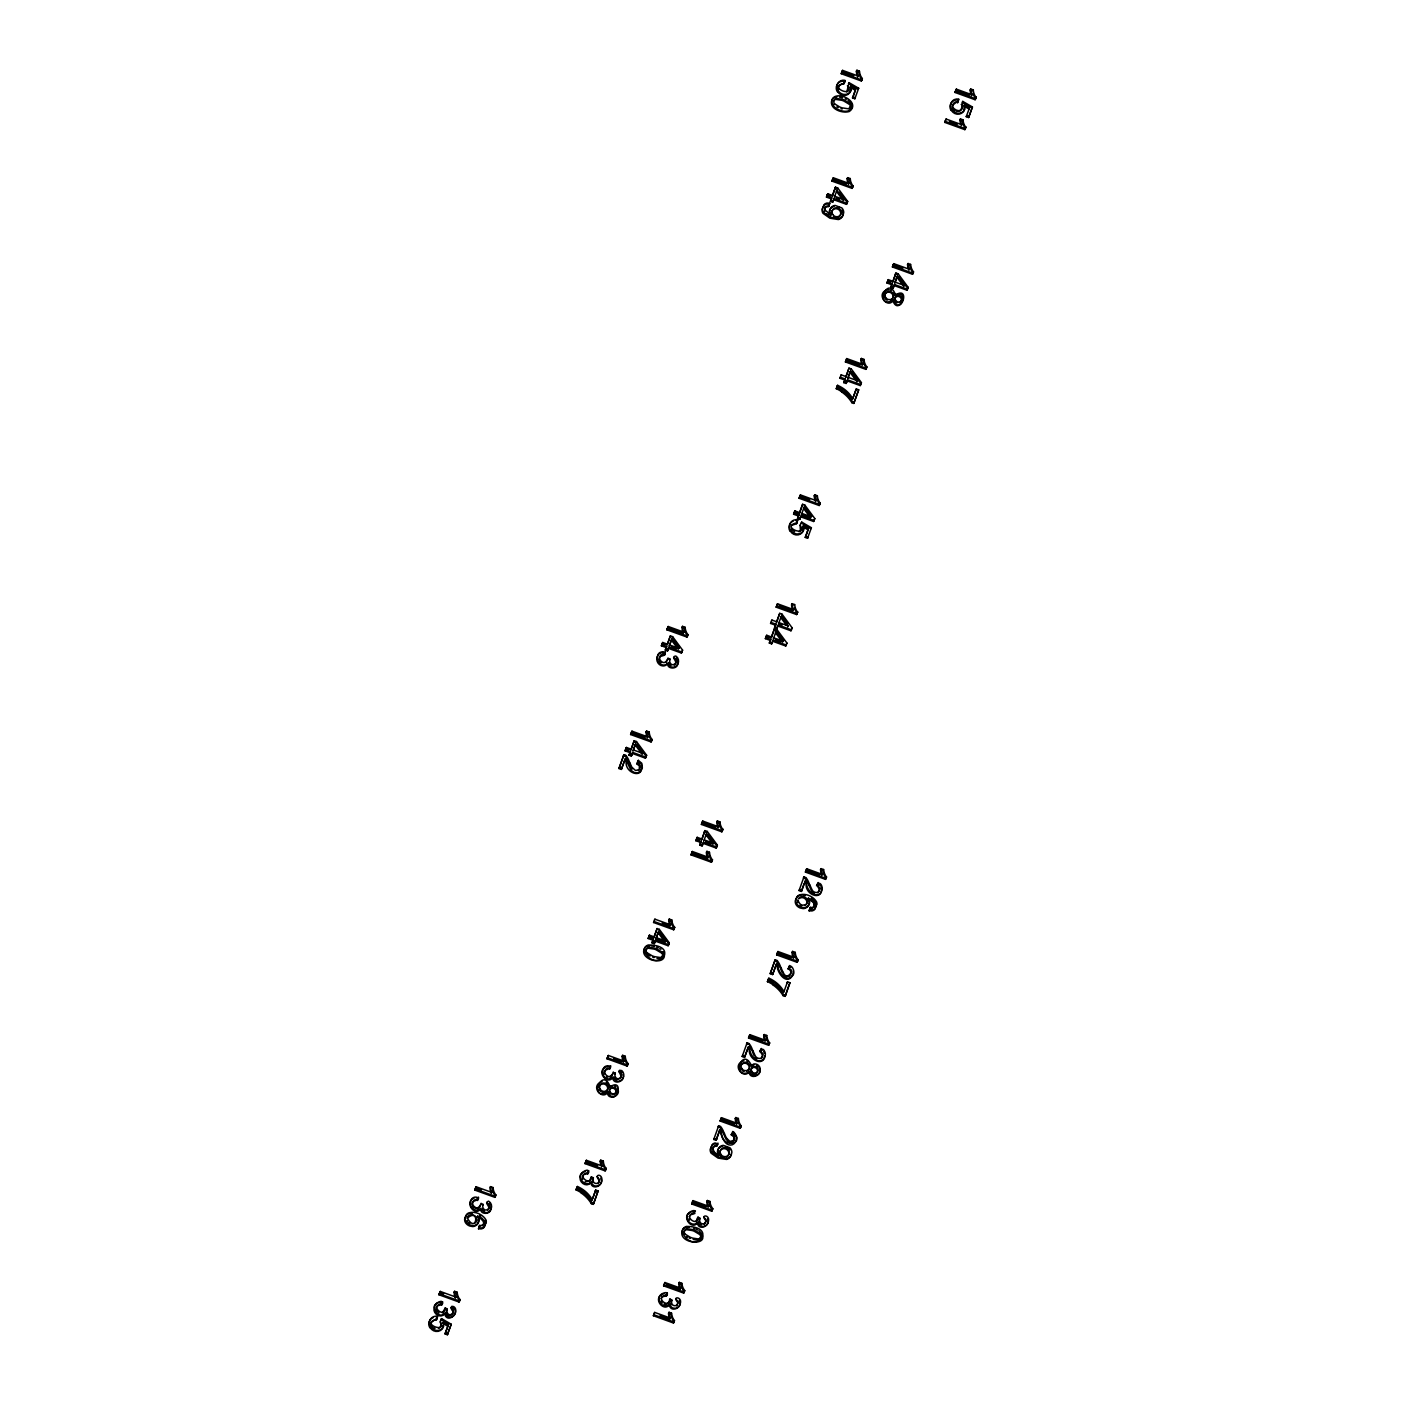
<?xml version="1.0" encoding="UTF-8"?>
<svg xmlns="http://www.w3.org/2000/svg" width="1405" height="1405" viewBox="0 0 1405 1405"><rect width="100%" height="100%" fill="white"/><g stroke="black" fill="none" stroke-linecap="round" stroke-linejoin="round"><path stroke-width="1.5" d="M609.928 1086.364C602.253 1065.78 588.045 1101.38 607.768 1092.124C616.233 1108.756 625.541 1075.826 609.384 1087.33M751.499 1065.622C741.84 1045.092 731.232 1081.13 749.726 1071.804C750.779 1077.863 760.474 1076.037 760.21 1070.083C760.685 1067.062 758.208 1064.077 755.17 1063.901C752.342 1063.023 750.692 1068.625 750.674 1064.375M895.371 294.576C887.661 273.975 873.489 309.609 893.211 300.354C901.676 316.95 911.002 284.073 894.809 295.542M444.7 1308.916L446.772 1309.952L447.317 1308.986L445.245 1307.95L442.382 1312.973M445.245 1307.95C444.331 1318.856 430.088 1305.877 440.643 1304.121C446.123 1298.22 432.775 1302.751 433.987 1308.529C433.232 1313.148 438.659 1317.609 442.926 1315.379C445.736 1310.637 445.069 1316.52 448.968 1317.1C452.199 1317.908 455.308 1315.168 455.694 1312.024C456.994 1304.42 447.229 1304.876 452.884 1311.286C454.377 1315.414 447.651 1317.504 446.509 1313.341A5.48 5.216 29.5 0 1 446.614 1310.321M482.653 1205.279L483.197 1204.313C480.651 1201.837 479.193 1211.005 474.451 1206.772C471.834 1205.191 472.01 1200.59 475.066 1199.659C483.162 1198.342 472.607 1194.215 471.026 1200.555C468.778 1204.823 472.308 1210.513 477.138 1210.337C481.669 1205.227 483.864 1216.87 489.871 1210.847C492.611 1208.124 492.101 1203.049 488.641 1201.152C482.723 1202.68 492.33 1206.983 487.588 1210.372M590.82 1177.759L592.892 1178.813L593.437 1177.847L591.365 1176.793L589.327 1181.324L585.13 1181.798M591.365 1176.933C591.066 1187.207 576.032 1175.195 586.763 1172.982C592.207 1166.923 578.561 1171.805 580.072 1177.724C579.598 1182.237 584.902 1186.4 589.046 1184.239C591.874 1179.462 591.171 1185.399 595.088 1185.96C598.319 1186.768 601.428 1184.029 601.814 1180.885C603.114 1173.28 593.349 1173.719 599.022 1180.147C600.444 1184.064 593.876 1184.749 593.173 1181.219A5.48 5.216 29.5 0 1 593.279 1178.215M614.828 1073.964L615.372 1072.999C612.949 1070.768 610.999 1079.813 606.468 1075.334C603.922 1073.648 604.326 1069.047 607.434 1068.292C615.355 1066.869 604.607 1063.041 603.219 1069.24C601.006 1073.455 604.361 1079.04 609.103 1079.022C613.985 1073.929 615.32 1084.941 621.625 1079.936C624.364 1077.653 624.681 1072.928 621.8 1070.592C614.81 1069.187 623.135 1075.018 620.43 1078.373M669.605 659.946L670.15 658.98C667.656 656.662 665.988 665.707 661.404 661.456C658.717 659.841 658.998 655.064 662.194 654.291C670.273 652.5 658.857 649.233 657.716 655.626C655.081 659.77 658.172 665.83 663.107 665.97C667.147 666.304 667.603 660.824 669.412 665.865C671.327 667.709 674.663 667.656 676.543 665.794C679.44 663.248 679.265 658.067 675.858 656.012C669.36 656.785 679.634 662.054 674.277 665.232M669.395 1300.134L669.957 1299.028L672.029 1300.064L671.485 1301.03C668.692 1298.308 668.569 1306.685 663.933 1304.121M669.957 1299.028C669.324 1309.53 655.011 1297.799 664.899 1295.234C672.275 1290.528 657.645 1292.424 659.208 1298.993C658.752 1303.436 663.845 1307.528 667.99 1305.596C670.606 1301.75 669.992 1308.143 673.504 1308.143C676.543 1309.021 679.669 1306.65 680.283 1303.664C682.602 1296.552 671.853 1295.919 677.421 1301.908C679.528 1305.86 672.609 1307.335 671.748 1303.454A5.48 5.216 29.5 0 1 671.871 1300.433M697.46 1218.24L698.022 1217.151L700.094 1218.188L699.532 1219.154L697.477 1218.117L695.967 1221.665M698.022 1217.151C697.372 1227.935 682.795 1215.255 693.403 1213.323C699.181 1207.633 685.113 1211.672 687.256 1217.784C687.256 1222.104 692.507 1225.775 696.406 1223.509C698.584 1219.979 698.39 1226.864 701.903 1226.337C704.976 1227.004 707.909 1224.475 708.419 1221.507C710.245 1214.254 700.006 1214.464 705.538 1220.172C707.435 1224.141 700.621 1225.336 699.813 1221.577A5.48 5.216 29.5 0 1 699.936 1218.557M764.829 1055.77C761.949 1067.396 749.849 1056.982 749.778 1049.324A10.344 9.853 29.5 0 0 748.373 1046.918L744.562 1057.35L742.191 1056.49L747.109 1042.791A4.672 4.443 29.5 0 1 748.637 1043.616M491.03 1208.318L491.048 1206.421M793.123 973.595L793.123 971.101M731.25 1154.067L730.758 1155.806A6.885 6.551 29.5 0 1 728.703 1158.405A6.674 6.358 29.5 0 1 726.473 1159.441L718.043 1158.089L711.158 1153.242A6.586 6.27 29.5 0 1 710.21 1149.237L712.476 1144.373A5.251 5.005 29.5 0 1 715.127 1142.967C722.802 1145.075 711.668 1145.532 712.353 1150.028M677.93 663.265L677.895 660.578M436.235 1308.178C436.621 1303.454 443.646 1307.036 442.663 1301.768M472.08 1204.735C471.061 1199.115 479.421 1202.065 478.525 1197.095M659.612 656.75L664.46 655.222L665.478 651.762M582.355 1177.039C582.759 1172.297 589.749 1175.88 588.783 1170.628M604.378 1074.017C602.534 1068.099 611.509 1070.575 610.718 1065.78M661.105 1298.642C661.369 1295.199 668.499 1297.623 667.357 1292.846M950.676 104.795L950.869 104.005A6.937 6.604 29.5 0 1 958.772 99.105M830.689 214.684L824.946 210.048L825.086 207.273L828.687 206.5L829.793 203.181L826.983 203.058A5.251 5.005 29.5 0 0 824.331 204.48L822.61 208.362A6.586 6.27 29.5 0 0 823.558 212.383L830.443 217.231L838.873 218.583A6.674 6.358 29.5 0 0 841.103 217.529A6.885 6.551 29.5 0 0 843.158 214.947L843.702 212.559A6.129 5.831 29.5 0 0 843.457 210.697A6.779 6.445 29.5 0 0 842.614 208.906A6.445 6.129 29.5 0 0 841.753 207.87L835.185 205.446A6.252 5.954 29.5 0 0 833.323 205.903A6.691 6.358 29.5 0 0 832.234 206.5A5.778 5.497 29.5 0 0 830.636 208.186L829.582 210.276A5.901 5.62 29.5 0 0 829.389 213.191A6.112 5.831 29.5 0 0 830.636 215.826L831.18 214.86A6.112 5.831 29.5 0 1 829.951 212.225A5.901 5.62 29.5 0 1 830.127 209.31A5.778 5.497 29.5 0 1 831.672 207.466A6.691 6.358 29.5 0 1 832.761 206.869A6.252 5.954 29.5 0 1 833.99 206.5M828.687 206.5L829.793 203.181M716.831 1146.392L717.937 1143.073M436.323 1320.208L437.499 1316.678C437.482 1320.524 427.032 1321.192 432.494 1327.04M843.755 84.23L844.932 80.7C845.722 85.494 836.344 83.211 838.75 89.305M796.477 523.714L797.654 520.184L796.477 523.714L791.718 525.382M957.525 102.969L958.702 99.439C958.122 103.232 947.321 104.918 955.98 109.959C962.987 113.208 961.74 104.62 962.776 101.388L972.436 106.973L968.607 117.528L966.254 116.668L969.432 108.027L964.41 105.041L963.865 106.007L968.888 108.993L969.432 108.027M485.094 1220.137L485.392 1220.822A6.217 5.919 29.5 0 1 485.761 1222.93L483.97 1227.478A5.374 5.128 29.5 0 1 481.3 1228.901L478.508 1228.795L479.667 1225.423A5.199 4.953 29.5 0 0 482.091 1225.353M478.508 1228.795L479.667 1225.423M809.122 910.844L810.281 907.454L809.122 910.844L811.932 910.932A5.374 5.128 29.5 0 0 814.601 909.509L816.937 903.995A6.217 5.919 29.5 0 0 816.568 901.887C813.39 896.179 804.872 892.614 798.725 895.231A6.41 6.112 29.5 0 0 797.179 896.636L795.915 899.446A6.182 5.901 29.5 0 0 796.793 903.995L797.373 904.697A8.237 7.833 29.5 0 0 800.938 907.086L803.678 907.63A6.375 6.077 29.5 0 0 806.189 907.121L807.752 906.19A5.725 5.444 29.5 0 0 808.876 904.855L809.368 903.766A6.27 5.971 29.5 0 0 809.596 900.939A5.708 5.444 29.5 0 0 808.981 899.147L808.314 898.111L808.437 900.113A5.708 5.444 29.5 0 1 809.052 901.905A6.27 5.971 29.5 0 1 808.823 904.732L808.314 905.821A5.725 5.444 29.5 0 1 807.208 907.156L805.627 908.087A6.375 6.077 29.5 0 1 803.133 908.596L800.376 908.069A8.237 7.833 29.5 0 1 796.811 905.681L796.266 904.943A6.182 5.901 29.5 0 1 795.37 900.429L796.635 897.602A6.41 6.112 29.5 0 1 798.181 896.197L798.813 895.846M429.122 1322.21L428.929 1323.001A6.744 6.41 29.5 0 0 429.93 1327.76M836.555 86.214L836.379 87.005A6.744 6.428 29.5 0 0 837.362 91.764M490.907 1208.88C490.521 1215.343 478.859 1214.57 481.002 1208.107M792.964 974.262C788.346 984.361 778.423 973.366 777.896 966.412A10.52 10.011 29.5 0 0 776.473 963.953L772.61 974.561L770.203 973.683L775.174 959.773A4.742 4.531 29.5 0 1 776.737 960.616M677.79 663.827C677.122 670.167 665.707 668.921 667.955 662.774M859.526 71.111A13.172 12.54 29.5 0 0 862.301 78.575L861.335 80.981L841.226 73.71L842.579 70.373L858.262 76.046L857.7 77.012M841.226 73.71L842.579 70.373M640.768 763.53L637.8 761.334L638.344 760.351L641.822 763.319L642.348 767.815L639.925 772.083L635.499 773.224L630.95 770.326L626.648 761.264A10.52 10.011 29.5 0 0 625.225 758.823L621.361 769.413L618.955 768.535L623.943 754.643A4.742 4.531 29.5 0 1 625.488 755.469M625.032 750.814L626.402 747.442L631.284 749.199L634.199 740.716L636.483 741.541L646.634 755.258L645.404 758.173L632.197 753.396L631.302 756.048L629.001 755.223L630.459 751.605L625.576 749.849L625.032 750.814L629.914 752.571M630.599 734.534L631.161 733.568L651.621 740.979L651.077 741.945L630.599 734.534L631.969 731.162L647.916 736.94L647.371 737.906M459.014 1302.031L460.067 1299.537L459.014 1302.031L438.904 1294.76L440.257 1291.423L455.923 1297.096L455.378 1298.062M493.085 1187.488A13.172 12.54 29.5 0 0 495.842 1194.953L494.876 1197.359L474.785 1190.088L476.137 1186.751L491.803 1192.424L491.258 1193.389A16.263 15.473 29.5 0 1 489.976 1187.594L490.45 1186.628L492.839 1187.488L492.294 1188.454M618.955 768.535L623.943 754.643M625.576 749.849L626.402 747.442M631.161 733.568L631.969 731.162M661.369 645.791L662.721 642.471L667.515 644.21L670.378 635.85L672.644 636.676L682.602 650.146L681.39 653.044L668.411 648.355L667.533 650.937L665.268 650.129L666.708 646.563L661.913 644.825L661.369 645.791L666.163 647.529M685.148 627.21A13.172 12.54 29.5 0 0 687.906 634.674L686.957 637.08L666.848 629.809L668.2 626.49L683.866 632.145L683.322 633.111L669.623 628.158M438.904 1294.76L440.257 1291.423M474.785 1190.088L476.137 1186.751M661.913 644.825L662.721 642.471M666.848 629.809L668.2 626.49M621.361 769.413L625.19 758.841M852.501 97.928L853.046 96.963L855.399 97.806L854.837 98.772L852.501 97.928L855.68 89.27L850.64 86.285L850.095 87.251A7.095 6.762 29.5 0 1 850.218 91.114M853.046 96.963L855.68 89.27M634.199 740.716L630.74 750.165L631.284 749.199M629.001 755.223L630.459 751.605M667.551 643.508L670.378 635.85M665.268 650.129L666.708 646.563M854.837 98.772L858.666 88.234L849.024 82.649L848.48 83.615L856.523 88.269M861.335 80.981L862.407 78.504M635.13 744.861L633.023 750.99L635.675 743.895L642.77 753.361L642.208 754.327L635.13 744.861L635.675 743.895M631.302 756.048L632.742 752.43L645.949 757.207M671.836 638.994L669.237 645.984L671.836 638.994L678.808 648.285L678.264 649.25M667.533 650.937L668.973 647.371L681.934 652.078M826.456 197.104L827.001 196.138L831.795 197.859L831.251 198.825L826.456 197.104L827.264 194.733L827.808 193.767L832.621 195.506L835.483 187.146L837.731 187.971L847.707 201.442L846.495 204.34L833.516 199.651L834.061 198.685L847.039 203.374L846.495 204.34M850.253 178.505A13.172 12.54 29.5 0 0 853.011 185.969L852.062 188.375L831.936 181.105L833.306 177.768L848.971 183.44L848.427 184.406M827.001 196.138L827.808 193.767M831.936 181.105L833.306 177.768M830.373 201.424L830.917 200.458L833.165 201.284L832.621 202.25L830.373 201.424L831.251 198.825M835.483 187.146L832.059 196.472L832.621 195.506M830.917 200.458L831.795 197.859M449.073 1324.248L441.03 1319.594L441.574 1318.628L451.216 1324.213L447.387 1334.75L445.051 1333.907L448.23 1325.249L443.19 1322.281L442.645 1323.247L447.668 1326.215M832.621 202.25L834.061 198.685M836.941 190.29L834.324 197.28L834.869 196.314L843.896 199.58L843.351 200.546L836.379 191.256L836.941 190.29L843.896 199.58M445.051 1333.907L448.23 1325.249M447.387 1334.75L451.216 1324.213M494.876 1197.359L495.947 1194.865M645.404 758.173L646.634 755.258M681.39 653.044L682.602 650.146M686.957 637.08L688.029 634.603M651.077 741.945L652.148 739.434L651.604 740.4A13.4 12.75 29.5 0 1 648.671 732.883M852.062 188.375L853.134 185.899M841.542 391.626A28.153 26.818 29.5 0 0 836.238 388.711L837.643 385.251L837.099 386.217M839.839 378.208L841.209 374.854L846.091 376.61L849.006 368.11L851.29 368.953L861.441 382.652L860.211 385.585L847.004 380.808L846.109 383.46L843.808 382.634L845.266 379.016L840.383 377.243L839.839 378.208L844.721 379.982M864.022 359.329A13.4 12.75 29.5 0 0 866.832 366.916L865.866 369.357L845.406 361.946L846.776 358.574L862.723 364.352L862.178 365.318M625.26 1056.174A13.172 12.54 29.5 0 0 628.017 1063.638L627.069 1066.044L606.96 1058.773L608.312 1055.454L623.978 1061.109L623.434 1062.075M648.091 938.487L649.444 935.168L654.238 936.907L657.101 928.547L659.349 929.372L669.324 942.843L668.13 945.741L655.134 941.051L654.238 943.651L651.99 942.825L653.43 939.26L648.636 937.521L648.091 938.487L652.886 940.226M653.571 922.505L654.115 921.54L674.242 928.81L673.68 929.776L653.571 922.505L654.923 919.169L670.606 924.841L670.062 925.807L662.212 922.98M793.579 514.23L794.141 513.264L798.936 515.003L798.391 515.969L793.579 514.23L794.949 510.911L799.744 512.649L802.606 504.29L804.854 505.098L814.83 518.586L813.618 521.483L800.639 516.794L801.184 515.828L814.162 520.517L813.618 521.483M819.185 505.519L820.257 503.025L819.185 505.519L799.076 498.248L800.428 494.911L816.094 500.584L815.55 501.55M606.96 1058.773L608.312 1055.454M794.141 513.264L794.949 510.911M799.076 498.248L800.428 494.911M649.444 935.168L648.899 936.134L653.694 937.873L657.101 928.547M797.496 518.568L798.04 517.602L800.288 518.427L799.744 519.393L797.496 518.568L798.391 515.969M794.405 511.877L799.199 513.615L802.606 504.29M843.808 382.634L845.266 379.016M651.99 942.825L653.43 939.26M798.04 517.602L798.936 515.003M655.942 938.681L658.559 931.691L665.531 940.981L664.986 941.947L655.942 938.681L658.559 931.691M849.937 372.272L847.83 378.402L850.482 371.306L857.577 380.773L857.015 381.739L849.937 372.272L850.482 371.306M654.238 943.651L655.678 940.086L668.675 944.775M799.744 519.393L801.184 515.828M801.447 514.423L804.064 507.433L811.036 516.724L810.492 517.69L801.447 514.423L801.992 513.457L811.036 516.724M846.109 383.46L847.549 379.842L860.756 384.619L860.211 385.585M581.213 1192.757A27.678 26.344 29.5 0 0 576.015 1189.895L577.402 1186.487A30.032 28.592 29.5 0 1 592.243 1199.642M605.134 1170.892L606.205 1168.398L605.134 1170.892L585.024 1163.621L586.377 1160.284L602.043 1165.957L601.498 1166.923M886.924 282.967L888.276 279.63L893.071 281.369L895.933 273.027L898.181 273.834L908.157 287.322L906.963 290.22L893.966 285.514L893.071 288.113L890.823 287.305L892.263 283.74L887.468 282.001L886.924 282.967L891.718 284.706M892.403 266.968L892.948 266.002L913.057 273.29L912.512 274.256L892.403 266.968L893.756 263.648L909.439 269.303L908.894 270.269M576.015 1189.877L577.402 1186.487M585.024 1163.621L586.377 1160.284M711.422 862.249L712.493 859.737L711.422 862.249L690.944 854.855L692.331 851.483L708.26 857.243L707.716 858.209L691.769 852.449L692.331 851.483M695.809 840.699L696.353 839.733L701.236 841.49L700.691 842.456L695.809 840.699L697.179 837.327L702.061 839.084L704.959 830.601L707.259 831.426L717.411 845.143L716.181 848.058L702.974 843.281L703.519 842.315L716.726 847.092L716.181 848.058M721.836 831.83L722.925 829.319L721.836 831.83L701.376 824.419L702.746 821.064L718.693 826.825L718.148 827.791M887.468 282.001L888.276 279.63M892.948 266.002L893.756 263.648M765.356 638.643L765.901 637.677L770.783 639.433L770.239 640.399L765.356 638.643L766.726 635.271L771.608 637.027L774.524 628.544L776.807 629.37L786.958 643.086L785.729 646.001L772.522 641.224L773.084 640.259L786.273 645.035L785.729 646.001M770.572 623.434L771.117 622.468L775.999 624.224L775.455 625.19L770.572 623.434L771.942 620.062L776.825 621.818L779.722 613.335L782.023 614.161L792.174 627.877L790.945 630.792L777.738 626.015L778.282 625.049L791.489 629.826L790.945 630.792M796.6 614.565L797.689 612.053L796.6 614.565L776.14 607.153L777.509 603.781L793.456 609.559L792.912 610.525L778.967 605.485M964.849 129.646L965.92 127.17L964.849 129.646L944.722 122.376L946.092 119.039L961.758 124.711L961.213 125.677M975.105 99.737L976.176 97.244L975.105 99.737L954.979 92.449L956.348 89.13L972.014 94.802L971.47 95.768M944.722 122.376L946.092 119.039M954.979 92.449L956.348 89.13M699.778 845.108L700.322 844.142L702.623 844.967L702.078 845.933L699.778 845.108L700.691 842.456M704.959 830.601L701.499 840.05L702.061 839.084M805.223 537.413L805.768 536.447L808.121 537.29L807.559 538.256L805.223 537.413L808.402 528.754L803.361 525.769L802.817 526.735A7.095 6.762 29.5 0 1 802.94 530.598M853.116 397.562L856.295 388.922L858.701 389.782L853.801 403.428L851.852 402.726L852.414 401.76A33.861 32.245 29.5 0 0 841.981 390.818M895.933 273.027L892.526 282.335L893.071 281.369M700.322 844.142L701.236 841.49M769.325 643.051L769.87 642.085L772.17 642.91L771.626 643.876L769.325 643.051L770.239 640.399M774.524 628.544L771.064 637.993L771.608 637.027M774.541 627.842L775.086 626.876L777.387 627.701L776.842 628.667L774.541 627.842L775.455 625.19M776.86 621.08L779.722 613.335M805.768 536.447L808.402 528.754M856.295 388.922L852.449 399.477M890.823 287.305L892.263 283.74M769.87 642.085L770.783 639.433M775.086 626.876L775.999 624.224M896.847 277.119L894.774 283.16L897.391 276.153L904.363 285.461L903.819 286.427L896.847 277.119L897.391 276.153M668.13 945.741L669.324 942.843M702.078 845.933L703.519 842.315M706.452 833.78L703.8 840.875L704.344 839.909L713.529 843.246L712.985 844.212L705.907 834.746L706.452 833.78L713.529 843.246M807.559 538.256L811.388 527.718L801.746 522.133L801.201 523.099M853.801 403.428L858.701 389.782M893.071 288.113L894.511 284.548L907.507 289.254M627.069 1066.044L628.14 1063.567M673.68 929.776L674.751 927.282L674.207 928.248M771.626 643.876L773.084 640.259M775.999 631.723L773.347 638.836L773.892 637.87L783.094 641.189L782.532 642.155L775.455 632.689L775.999 631.723L783.094 641.189M776.842 628.667L778.282 625.049M782.234 624.944L778.563 623.609L781.215 616.514L788.293 625.98L787.748 626.946M865.866 369.357L866.955 366.846M592.594 1198.606L595.72 1190.088L598.091 1190.948L593.806 1203.4L593.261 1204.366L591.347 1203.681A33.281 31.683 29.5 0 0 581.108 1192.933M595.72 1190.088L591.944 1200.485M593.261 1204.366L598.091 1190.948M906.963 290.22L908.157 287.322M912.512 274.256L913.584 271.762L913.039 272.728M968.607 117.528L972.436 106.973M776.631 954.891L777.176 953.925L797.654 961.336L797.092 962.302L776.631 954.891L778.001 951.519L793.948 957.297L793.404 958.263M768.869 978.196L767.464 981.621L768.869 978.196A30.559 29.101 29.5 0 1 783.972 991.579M770.203 973.683L775.174 959.773M777.176 953.925L778.001 951.519M653.36 1315.73L653.905 1314.764L674.014 1322.035L673.469 1323.018L653.36 1315.73L654.712 1312.41L670.378 1318.083L669.834 1319.049L660.051 1315.502M663.599 1285.838L664.144 1284.873L684.253 1292.143L683.708 1293.109L663.599 1285.838L664.969 1282.519L680.635 1288.174L680.073 1289.14L666.374 1284.188M691.664 1203.962L692.208 1202.996L712.317 1210.267L711.773 1211.233L691.664 1203.962L693.016 1200.625L708.7 1206.298L708.138 1207.264M719.904 1129.919L719.36 1130.884A10.344 9.853 29.5 0 1 720.765 1133.291C722.908 1137.716 724.278 1144.776 730.354 1145.11C733.656 1145.233 736.027 1142.125 736.343 1139.069C738.187 1135.539 731.127 1132.325 733.498 1131.745C745.721 1145.953 720.853 1148.184 721.327 1132.307A10.344 9.853 29.5 0 0 719.94 1129.901L716.111 1140.333L713.758 1139.473L718.658 1125.791A4.672 4.443 29.5 0 1 720.185 1126.599M720.08 1120.997L720.625 1120.031L740.751 1127.319L740.207 1128.285L720.08 1120.997L721.45 1117.678L737.116 1123.35L736.571 1124.316M748.531 1038.014L749.076 1037.048L769.202 1044.319L768.658 1045.285L748.531 1038.014L749.884 1034.677L765.567 1040.35L765.023 1041.316M809.737 884.465A41.588 39.603 29.5 0 0 811.827 889.295C812.845 893.123 819.888 894.142 819.484 889.207C814.198 883.411 821.258 879.846 822.276 888.259C820.783 901.378 806.435 892.474 806.646 883.411A10.344 9.853 29.5 0 0 805.258 880.988L801.43 891.42L799.076 890.559L803.976 876.878A4.672 4.443 29.5 0 1 805.504 877.704M805.399 872.084L805.943 871.118L826.07 878.406L825.525 879.372L805.399 872.084L806.751 868.764L822.434 874.437L821.89 875.403M716.111 1140.333L719.36 1130.884M772.61 974.561L776.438 963.988M801.43 891.42L804.029 883.868M744.562 1057.35L748.338 1046.936M772.645 984.729A33.861 32.245 29.5 0 1 783.129 995.636L785.026 996.373L785.571 995.407L789.926 982.727L787.52 981.867L783.674 992.422M785.026 996.373L789.926 982.727M673.469 1323.018L674.54 1320.524L673.979 1321.49A13.172 12.54 29.5 0 1 671.116 1314.395M683.708 1293.109L684.779 1290.633A13.172 12.54 29.5 0 1 681.899 1283.239M711.773 1211.233L712.844 1208.739A13.172 12.54 29.5 0 1 709.964 1201.363M740.207 1128.285L741.278 1125.791L740.734 1126.757A13.172 12.54 29.5 0 1 737.853 1119.364M768.658 1045.285L769.712 1042.809L769.167 1043.775M797.092 962.302L798.181 959.773L797.636 960.739M825.525 879.372L826.597 876.878L826.035 877.844M689.17 1216.765L690.751 1214.798L694.948 1213.446M629.791 762.353A42.308 40.271 29.5 0 0 631.916 767.253L635.587 770.572L639.24 769.448L639.415 766.024L636.693 763.705L638.344 760.351M816.516 885.8L818.149 882.498M789.68 975.825C791.876 973.806 791.12 969.766 788.17 968.923C789.979 960.774 796.898 972.295 792.35 975.948C786.624 984.923 778.23 973.999 777.351 967.378A10.52 10.011 29.5 0 0 775.929 964.919M752.869 1050.396A41.588 39.603 29.5 0 0 754.959 1055.208C755.978 1059.054 763.003 1060.072 762.616 1055.12C757.506 1049.623 763.951 1045.619 765.391 1053.873C764.742 1067.765 749.164 1060.547 749.234 1050.29A10.344 9.853 29.5 0 0 747.829 1047.884M759.631 1051.73L761.282 1048.429M726.561 1138.191L729.933 1141.404L733.586 1140.491L733.884 1136.996L731.197 1134.713L732.83 1131.411M467.18 1217.854C469.604 1210.495 481.652 1217.678 475.101 1223.07M846.829 91.922L849.024 82.649M800.376 530.458L800.13 525.207L801.746 522.133M438.465 1328.445C443.26 1326.548 438.623 1321.262 441.574 1318.628M659.525 656.908L659.05 659.612M612.123 1075.457L613.318 1071.962M847.408 85.723C855.61 98.315 826.667 87.321 844.3 83.264M856.365 71.216L856.91 70.25L859.28 71.111L858.736 72.076L856.365 71.216A16.263 15.49 29.5 0 0 857.524 76.555M858.121 89.2L858.666 88.234M837.731 187.971L837.187 188.937L834.921 188.112M847.075 178.611L847.637 177.645L850.007 178.505L849.463 179.471L847.075 178.611A16.263 15.49 29.5 0 0 848.005 183.282M847.707 201.442L847.162 202.408L839.681 192.309M961.178 104.462C963.215 102.565 963.075 109.168 961.038 110.222M962.776 101.388L962.232 102.354L971.891 107.939M970.135 89.973L970.679 89.007L973.05 89.867L972.506 90.833L970.135 89.973A16.263 15.49 29.5 0 0 971.101 94.82M960.423 118.916L959.878 119.882L962.249 120.742L962.794 119.776L960.423 118.916A16.263 15.49 29.5 0 0 961.775 124.711M666.971 645.176L667.515 644.21M966.254 116.668L966.798 115.702L969.151 116.562M672.644 636.676L672.082 637.642L679.563 647.74M664.46 655.222L665.004 654.256M668.411 648.355L668.973 647.371M681.987 627.315L682.531 626.349L684.902 627.21L684.358 628.176L681.987 627.315A16.263 15.473 29.5 0 0 683.339 633.111M668.077 657.944L666.04 662.475M846.776 358.574L846.231 359.54L860.194 364.598M845.406 361.946L845.951 360.98L866.428 368.391M840.664 375.82L841.209 374.854M898.181 273.834L897.637 274.8L895.389 273.993M893.966 285.514L894.511 284.548M636.483 741.541L635.938 742.507L633.637 741.682M836.256 388.693L836.8 387.727A28.153 26.818 29.5 0 1 842.087 390.66M849.006 368.11L845.547 377.576L846.091 376.61M907.542 264.474L908.087 263.508L910.458 264.368L909.913 265.334L907.542 264.474A16.263 15.49 29.5 0 0 908.403 268.97M632.197 753.396L632.742 752.43M850.745 369.919L851.29 368.953M646.001 732.005L646.546 731.039L648.97 731.917L648.425 732.883L646.001 732.005A16.544 15.754 29.5 0 0 647.002 736.94M847.004 380.808L847.549 379.842M885.73 290.361C876.158 295.103 888.171 309.434 893.51 299.985M860.808 359.417L861.353 358.451L863.776 359.329L863.232 360.295L860.808 359.417A16.544 15.754 29.5 0 0 861.862 364.51M636.693 763.705C639.907 761.317 641.716 768.781 638.45 770.678M861.441 382.652L860.896 383.618L852.01 371.623M799.199 513.615L799.744 512.649M804.854 505.098L804.31 506.063L811.791 516.179M804.064 507.433L803.519 508.399L810.492 517.69M814.215 495.754L814.76 494.788L817.13 495.649L816.586 496.615L814.215 495.754A16.263 15.49 29.5 0 0 815.304 500.935M800.13 525.207C808.349 537.922 779.336 526.752 797.021 522.748M814.285 519.551L814.83 518.586M811.388 527.718L810.843 528.684L802.799 524.03M776.965 604.747L777.509 603.781M776.14 607.153L776.684 606.187L797.162 613.599M771.398 621.028L771.942 620.062M766.726 635.271L766.182 636.237L769.431 637.413M776.28 622.784L776.825 621.818M782.023 614.161L781.479 615.127L787.819 623.697M781.215 616.514L780.671 617.48L786.572 625.365M783.867 640.61L776.263 630.336L776.807 629.37M793.966 605.502L794.51 604.536L792.086 603.658L791.542 604.624A16.544 15.754 29.5 0 0 792.912 610.525M791.612 628.843L792.174 627.877M786.414 644.052L786.958 643.086M477.507 1200.537L478.051 1199.571M481.125 1203.26L479.368 1207.527M477.138 1217.064L477.682 1216.098L478.367 1217.116A5.708 5.444 29.5 0 1 478.982 1218.908M702.746 821.064L702.201 822.03L716.146 827.071M701.376 824.419L701.92 823.453L722.381 830.864M697.179 837.327L696.634 838.293L699.883 839.47M690.944 854.855L691.506 853.889L711.966 861.283M654.379 920.135L654.923 919.169M707.259 831.426L706.715 832.392L704.414 831.567M441.627 1305.21L442.171 1304.244M716.778 821.89L717.323 820.924L719.746 821.802L719.202 822.768L716.778 821.89A16.544 15.754 29.5 0 0 717.779 826.825M653.694 937.873L654.238 936.907M454.57 1291.3L454.026 1292.266L456.414 1293.127L456.959 1292.161L454.57 1291.3A16.263 15.473 29.5 0 0 455.923 1297.096M658.805 930.338L659.349 929.372M440.046 1321.806C448.142 1334.065 419.199 1323.528 436.867 1319.242M655.134 941.051L655.678 940.086M708.77 853.186L709.314 852.22L706.891 851.342L706.346 852.308A16.544 15.754 29.5 0 0 707.54 857.753M668.71 920.012L669.254 919.046L671.643 919.906L671.081 920.872L668.71 920.012A16.263 15.49 29.5 0 0 669.816 925.192M717.411 845.143L716.849 846.109L707.98 834.096M609.682 1069.223L610.227 1068.257M622.099 1056.279L622.643 1055.313L625.014 1056.174L624.47 1057.14L622.099 1056.279A16.263 15.473 29.5 0 0 623.188 1061.46M604.923 1067.484C596.212 1072.559 608.383 1086.118 613.195 1076.792M599.25 1082.869C591.365 1088.612 603.377 1100.572 608.066 1091.755M587.747 1174.071L588.291 1173.105M600.146 1161.127L600.708 1160.161L603.079 1161.022L602.534 1161.988L600.146 1161.127A16.263 15.473 29.5 0 0 600.954 1165.447M591.347 1203.681L591.909 1202.715L593.806 1203.4M806.751 868.764L806.207 869.73L819.923 874.683M803.976 876.878L803.432 877.844A4.672 4.443 29.5 0 1 804.96 878.669M799.076 890.559L799.621 889.593L801.974 890.454M804.661 881.989L805.223 881.023M820.538 869.607L821.082 868.624L823.471 869.484L822.926 870.45L820.538 869.607A16.263 15.49 29.5 0 0 821.591 874.613M792.034 952.362L792.578 951.396L795.002 952.274L794.457 953.24L792.034 952.362A16.544 15.754 29.5 0 0 793.087 957.455M749.884 1034.677L749.339 1035.643L763.056 1040.613M787.942 968.835C796.266 967.606 787.151 982.481 783.2 972.383M789.592 965.498L789.048 966.464L790.611 967.36M747.109 1042.791L746.564 1043.757A4.672 4.443 29.5 0 1 748.092 1044.582M742.191 1056.49L742.736 1055.524L745.107 1056.384M786.976 982.833L787.52 981.867M783.077 995.671L783.621 994.705A33.861 32.245 29.5 0 0 773.207 983.763M763.67 1035.52L764.215 1034.554L766.603 1035.415L766.059 1036.381L763.67 1035.52A16.263 15.49 29.5 0 0 764.654 1040.367M721.45 1117.678L720.888 1118.643L734.622 1123.596M718.658 1125.791L718.113 1126.757A4.672 4.443 29.5 0 1 719.553 1127.495M741.067 1061.917C732.743 1067.466 744.826 1079.988 749.638 1071.032M713.758 1139.473L714.302 1138.507L716.673 1139.367M735.236 1118.503L735.781 1117.537L738.152 1118.398L737.607 1119.364L735.236 1118.503A16.263 15.49 29.5 0 0 736.202 1123.35M693.016 1200.625L692.472 1201.591L706.188 1206.561M715.637 1143.828L714.583 1143.933A5.251 5.005 29.5 0 0 711.931 1145.338L710.754 1148.271A6.586 6.27 29.5 0 0 711.703 1152.276L718.587 1157.123L727.017 1158.475A6.674 6.358 29.5 0 0 729.248 1157.439A6.885 6.551 29.5 0 0 731.303 1154.84L731.847 1152.451A6.129 5.831 29.5 0 0 731.601 1150.59A6.779 6.445 29.5 0 0 730.758 1148.798A6.445 6.129 29.5 0 0 729.898 1147.762L723.329 1145.356A6.252 5.954 29.5 0 0 721.468 1145.813A6.691 6.358 29.5 0 0 720.379 1146.392A5.778 5.497 29.5 0 0 718.78 1148.096L718.271 1149.202A5.901 5.62 29.5 0 0 718.078 1152.135A6.112 5.831 29.5 0 0 719.325 1154.77L718.64 1155.665M731.197 1134.713C734.394 1132.342 736.115 1139.701 732.918 1141.58M694.878 1211.935L695.422 1210.969M706.803 1201.468L707.347 1200.502L709.718 1201.363L709.174 1202.329L706.803 1201.468A16.263 15.473 29.5 0 0 707.716 1206.14M690.698 1212.129C680.389 1216.01 692.489 1231.939 697.899 1221.981M664.407 1283.485L664.969 1282.519M712.3 1209.705L712.844 1208.739M654.168 1313.376L654.712 1312.41M666.339 1296.306L666.883 1295.322M678.738 1283.345L679.282 1282.379L681.653 1283.239L681.109 1284.205L678.738 1283.345A16.263 15.473 29.5 0 0 680.09 1289.14M661.088 1294.901C653.202 1300.415 665.285 1312.902 669.834 1303.858M670.87 1314.097L671.414 1313.131L669.043 1312.27L668.481 1313.254A16.263 15.473 29.5 0 0 669.658 1318.575M684.235 1291.599L684.779 1290.633M480.492 1209.266C474.24 1216.853 463.984 1201.591 474.082 1198.131M445.122 1312.779C437.816 1321.683 428.367 1302.259 440.538 1302.488M591.277 1181.833C586.851 1188.068 576.155 1178.461 582.285 1172.859M611.913 1075.791L610.437 1077.003M607.54 1092.932C607.908 1101.046 622.327 1095.97 617.339 1088.278M620.325 1078.513L616.075 1079.216M800.13 530.809L799.024 531.757M598.073 1183.713L599.689 1179.814L597.072 1176.547M676.648 1305.93L678.246 1301.891L675.665 1298.782M667.27 663.652C660.684 669.518 652.359 655.714 661.035 652.816M761.229 1058.72L763.143 1053.961L760.193 1050.764M609.928 1086.767L611.877 1085.696M817.956 892.913L820.028 888.241L817.06 884.834M895.652 294.734C910.616 289.834 898.638 316.055 892.965 300.951M732.637 1141.808L729.933 1142.493M751.921 1065.657L753.783 1064.902M582.741 1172.49L585.183 1171.454M661.334 1294.725L663.757 1293.671M599.759 1082.482L602.078 1081.516M704.204 1224.44L706.346 1220.33L703.729 1216.888M960.247 110.907L956.225 111.241M805.083 905.54C809.754 902.783 805.03 896.25 800.534 897.795C795.564 900.904 801.008 895.143 803.695 896.899C808.595 897.268 808.823 905.382 803.555 905.031C798.356 906.524 797.215 894.932 797.724 902.713M788.943 976.37L786.098 976.616M741.858 1061.407L743.965 1060.705M478.262 1208.3L475.522 1208.493M605.713 1067.062L607.698 1066.518M468.901 1213.534L467.566 1214.166A6.41 6.112 29.5 0 0 466.003 1215.588L464.756 1218.398A6.182 5.883 29.5 0 0 465.635 1222.912L466.214 1223.632A8.219 7.833 29.5 0 0 469.762 1226.021L472.519 1226.547A6.375 6.077 29.5 0 0 475.013 1226.056L476.576 1225.107A5.725 5.444 29.5 0 0 477.7 1223.79L478.209 1222.684A6.27 5.971 29.5 0 0 478.438 1219.874M886.309 290.08L888.75 289.623M799.515 895.565L801.113 895.213M697.565 1239.965L697.828 1239.913A3.706 3.53 29.5 0 0 700.041 1234.503M836.66 98.49L842.42 99.351A40.271 38.339 29.5 0 1 844.212 99.983L849.955 103.426M836.115 99.456L841.876 100.317A40.271 38.339 29.5 0 1 843.667 100.949L849.41 104.392M649.022 947.286L654.765 948.147A40.271 38.339 29.5 0 1 656.557 948.779L662.317 952.221M648.46 948.252L654.221 949.113A40.271 38.339 29.5 0 1 656.012 949.745L661.755 953.187M687.115 1228.725L692.876 1229.586A40.236 38.321 29.5 0 1 694.667 1230.218L700.41 1233.66M661.878 652.587L664.934 652.728M691.822 1211.795L694.246 1211.795M686.378 1227.285L689.328 1227.25M836.836 96.945L835.501 97.138A5.919 5.638 29.5 0 0 831.778 100.194C828.985 109.098 842.543 113.805 849.41 111.452C859.456 103.812 844.265 93.696 836.045 96.172A5.919 5.638 29.5 0 0 832.322 99.228C828.037 109.467 852.976 117.458 852.168 104.813M649.654 945.723L647.846 945.934A5.919 5.638 29.5 0 0 644.122 948.99C639.451 961.055 669.5 966.939 663.652 951.835M470.482 1213.182L472.361 1213.217M696.283 1240.018L693.174 1239.403M651.218 945.811L654.221 946.426M802.993 895.248L805.153 895.635M609.208 1066.553L610.174 1066.746M477.033 1197.868L477.981 1198.061M829.231 205.534L825.56 206.482L824.577 211.488M717.375 1145.426C709.947 1144.618 713.371 1154.453 718.833 1154.594M656.996 958.421L659.735 958.473A3.706 3.53 29.5 0 0 661.948 953.064M839.435 97.086L842.526 97.823M958.07 102.003C953.082 100.282 949.903 108.378 954.715 110.556M809.666 909.878L812.476 909.966A5.374 5.128 29.5 0 0 815.146 908.543L816.393 904.961A6.217 5.919 29.5 0 0 816.024 902.853L811.423 898.094M479.052 1227.83L481.845 1227.935A5.374 5.128 29.5 0 0 484.532 1226.512L486.306 1221.964A6.217 5.919 29.5 0 0 485.937 1219.856C482.776 1214.148 474.258 1210.583 468.111 1213.2A6.41 6.112 29.5 0 0 466.565 1214.623L465.301 1217.433A6.182 5.883 29.5 0 0 466.179 1221.946L466.759 1222.666A8.219 7.833 29.5 0 0 470.306 1225.055L473.064 1225.582A6.375 6.077 29.5 0 0 475.557 1225.09L477.12 1224.141A5.725 5.444 29.5 0 0 478.244 1222.824L478.754 1221.718A6.375 6.077 29.5 0 0 479.052 1218.715M829.249 204.147L826.439 204.024A5.251 5.005 29.5 0 0 823.787 205.446L822.066 209.327A6.586 6.27 29.5 0 0 823.014 213.349L829.898 218.197L838.328 219.549A6.674 6.358 29.5 0 0 840.559 218.495A6.885 6.551 29.5 0 0 842.614 215.913L843.158 213.525A6.129 5.831 29.5 0 0 842.912 211.663M890.032 289.764L891.473 290.238M701.552 1224.721L700.445 1224.194M607.698 1077.178L606.451 1076.669M801.57 905.751L800.06 905.154M842.175 109.01L841.63 108.835A40.675 38.725 29.5 0 1 841.033 108.642M725.507 1146.603L726.982 1147.147M746.81 1060.986L748.268 1061.6M435.023 1328.463L433.495 1327.795M693.649 1228.286L694.79 1228.69M955.786 90.096L969.52 95.048M955.523 91.483L975.65 98.772M842.034 71.339L853.783 75.607M841.771 72.744L861.88 80.015M949.464 121.427L957.297 124.255M945.284 121.41L965.393 128.68M832.744 178.734L846.477 183.704M832.48 180.139L852.607 187.409M827.264 194.733L830.46 195.892M836.133 197.929L839.751 199.247M893.211 264.614L903.011 268.144M895.319 282.194L904.363 285.461M887.732 280.596L890.928 281.755M891.367 286.339L893.633 287.147M848.374 377.436L857.577 380.773M844.352 381.651L846.653 382.494M852.414 401.76L854.345 402.462M799.884 495.877L809.684 499.425M799.621 497.282L819.73 504.553M779.108 622.643L788.293 625.98M773.962 629.51L776.263 630.336M775.191 639.486L780.706 641.488M667.393 628.843L687.502 636.114M669.781 645.018L678.808 648.285M662.177 643.437L665.373 644.596M671.028 646.634L676.455 648.601M665.83 649.163L668.077 649.971M631.425 732.146L645.387 737.186M633.567 750.024L642.77 753.361M625.857 748.408L629.106 749.585M629.545 754.257L631.846 755.082M619.5 767.569L621.906 768.447M705.644 841.542L711.158 843.544M777.457 952.485L791.419 957.543M770.748 972.717L773.154 973.577M656.486 937.715L665.531 940.981M652.535 941.859L654.8 942.685M783.621 994.705L785.571 995.407M613.651 1058.545L621.484 1061.372M607.504 1057.807L627.614 1065.078M587.782 1161.953L597.582 1165.5M585.569 1162.638L605.678 1169.926M595.176 1191.071L597.529 1191.914M475.593 1187.717L481.458 1189.842M475.329 1189.122L495.438 1196.393M439.712 1292.389L443.629 1293.812M439.449 1293.794L459.558 1301.065M445.596 1332.941L447.932 1333.784M718.289 1155.56L717.165 1155.086M656.679 947.251L658.313 947.901M838.1 206.939L839.505 207.571M689.17 1237.981L689.715 1238.209A40.657 38.708 29.5 0 0 690.277 1238.42M845.178 98.789L846.337 99.281M794.65 531.775L791.559 529M696.019 1229.182L697.828 1230.042M439.01 1312.955L436.27 1309.811M614.723 1086.03L616.128 1086.855M838.205 107.535L836.818 106.885M469.92 1223.351L468.603 1222.596M650.058 956.102L646.599 953.732M817.605 883.464L820.696 885.888M760.737 1049.395L762.265 1050.273M756.557 1065.394L758.63 1067.08M606.258 1082.131L609.384 1086.855M671.028 665.285L669.377 663.529A5.48 5.216 29.5 0 1 669.166 662.405M814.18 893.246L813.021 892.456M484.093 1210.618L482.512 1209.02M687.712 1237.331L686.501 1236.681M479.649 1215.466L480.791 1216.063M659.735 948.603L660.947 949.306M828.3 214.825L826.772 213.876M673.785 657.698C680.319 660.016 672.679 668.921 669.869 662.37A5.48 5.216 29.5 0 1 669.992 659.366M619.008 1071.699C625.576 1074.035 617.937 1082.956 615.109 1076.388A5.48 5.216 29.5 0 1 615.232 1073.367M486.832 1203.014C493.383 1205.314 485.726 1214.219 482.934 1207.685A5.48 5.216 29.5 0 1 483.039 1204.682M450.952 1307.686C457.433 1309.952 449.899 1318.944 447.053 1312.375A5.48 5.216 29.5 0 1 447.159 1309.355M619.71 1070.469L622.204 1072.63M451.655 1306.457C462.21 1311.216 447.352 1325.126 444.577 1313.745M850.095 87.251L855.136 90.236M802.817 526.735L807.857 529.72M848.023 100.159L851.448 103.267M474.275 1207.966L472.519 1206.122M715.918 1154.436L712.792 1151.503M728.528 1141.984L725.999 1139.156A41.588 39.603 29.5 0 1 724.242 1135.345M699.04 1230.745C714.548 1246.674 677.157 1245.181 682.25 1230.446A5.919 5.638 29.5 0 1 684.902 1227.707M661.035 662.545L659.577 661M728.282 1147.85L729.353 1148.728M756.628 1058.773L755.223 1057.35M784.552 975.755L783.288 974.35M662.229 1303.102L661.017 1301.1M676.437 657.962L677.526 659.56M489.484 1203.277L490.573 1204.875M699.866 1234.626L694.123 1231.184A40.236 38.321 29.5 0 0 692.331 1230.552L686.571 1229.691A3.846 3.653 29.5 0 0 683.989 1234.398M834.798 103.97L839.804 107.008A40.675 38.725 29.5 0 0 842.175 107.869L847.935 108.729A3.706 3.53 29.5 0 0 850.148 103.303M647.143 952.766L652.148 955.804A40.675 38.725 29.5 0 0 654.519 956.647L660.28 957.508A3.706 3.53 29.5 0 0 662.493 952.098M685.254 1234.205L690.259 1237.243A40.657 38.708 29.5 0 0 692.612 1238.086L698.373 1238.947A3.706 3.53 29.5 0 0 700.586 1233.537M763.653 1051.572L764.513 1053.1M671.291 639.96L677.105 647.705M658.014 932.657L664.986 941.947M898.884 276.486L907.612 288.288M637.203 744.211L646.089 756.224M660.051 932.007L668.78 943.809M812.09 891.42L811.317 890.243A41.588 39.603 29.5 0 1 809.192 885.431M615.056 1078.355L614.565 1077.354M467.637 1221.612L467.04 1220.488M632.039 769.202L631.407 768.201A42.308 40.271 29.5 0 1 629.247 763.319M689.504 1220.207L688.994 1218.82M679.282 1300.398C683.638 1307.44 670.501 1313.517 669.289 1304.824M600.708 1178.163C605.081 1185.258 591.909 1191.264 590.697 1182.606M894.283 292.749L894.792 294.383M641.4 764.548C644.579 779.354 625.436 773.909 626.103 762.248A10.52 10.011 29.5 0 0 624.681 759.789M699.391 1222.894L699.269 1222.543A5.48 5.216 29.5 0 1 699.391 1219.522M707.47 1218.767C711.422 1225.827 698.496 1231.447 697.354 1222.947M582.671 1179.462L582.302 1178.057M821.275 886.906C823.787 901.43 805.451 895.6 806.101 884.377A10.344 9.853 29.5 0 0 804.696 881.954M759.403 1068.538C762.599 1075.756 749.673 1080.287 749.093 1071.997M671.256 1304.595L671.204 1304.42A5.48 5.216 29.5 0 1 671.327 1301.416M623.135 1074.597C625.576 1081.551 613.599 1085.661 612.633 1077.758M965.253 128.206A13.172 12.54 29.5 0 1 962.495 120.742M960.739 124.378A16.263 15.49 29.5 0 1 959.949 119.882M965.797 127.24A13.172 12.54 29.5 0 1 963.04 119.776M958.228 100.071A6.937 6.604 29.5 0 0 950.272 104.954L950.131 105.761A6.744 6.428 29.5 0 0 951.132 110.521M951.677 109.555A6.744 6.428 29.5 0 1 950.658 104.795M964.919 109.063A7.253 6.902 29.5 0 1 951.958 109.414M964.392 105.041A7.095 6.762 29.5 0 1 964.533 108.905M964.374 110.029A7.253 6.902 29.5 0 1 951.413 110.38M964.181 107.605A7.095 6.762 29.5 0 1 963.988 109.871M975.509 98.297A13.172 12.54 29.5 0 1 973.033 93.064M972.032 94.802A16.263 15.49 29.5 0 1 970.75 89.007M976.053 97.331A13.172 12.54 29.5 0 1 973.296 89.867M834.623 104.093A3.846 3.653 29.5 0 1 836.607 98.28M833.92 104.848A3.846 3.653 29.5 0 1 833.639 104.392M833.815 100.791A3.846 3.653 29.5 0 1 836.063 99.246M849.604 104.269A3.706 3.53 29.5 0 1 849.059 108.923M836.519 86.214A6.937 6.604 29.5 0 1 844.458 81.314M845.002 80.348A6.937 6.604 29.5 0 0 837.064 85.248L836.923 86.039A6.744 6.428 29.5 0 0 837.907 90.798M851.149 90.306A7.253 6.902 29.5 0 1 838.188 90.658M850.622 86.285A7.095 6.762 29.5 0 1 850.763 90.148M850.605 91.272A7.253 6.902 29.5 0 1 837.643 91.624M861.739 79.541A13.172 12.54 29.5 0 1 858.982 72.076M858.262 76.046A16.263 15.49 29.5 0 1 856.98 70.25M841.929 209.977A6.674 6.358 29.5 0 1 842.772 211.734M831.602 214.192A4.689 4.461 29.5 0 1 834.605 208.871A4.689 4.461 29.5 0 1 840.383 211.681A4.689 4.461 29.5 0 1 838.135 217.354M835.22 217.617A4.689 4.461 29.5 0 1 833.569 216.914M852.466 186.935A13.172 12.54 29.5 0 1 849.709 179.471M848.989 183.44A16.263 15.49 29.5 0 1 847.707 177.645M887.152 300.266A4.408 4.197 29.5 0 1 885.15 293.873A4.408 4.197 29.5 0 1 891.894 293.54A4.408 4.197 29.5 0 1 891.121 300.073M897.04 302.865A3.46 3.302 29.5 0 1 895.126 297.755A3.46 3.302 29.5 0 1 900.623 297.667A3.46 3.302 29.5 0 1 899.305 302.83M912.916 272.816A13.172 12.54 29.5 0 1 910.159 265.334M909.439 269.303A16.263 15.49 29.5 0 1 908.157 263.508M913.478 271.85A13.172 12.54 29.5 0 1 910.703 264.368M841.437 391.784A33.861 32.245 29.5 0 1 851.904 402.691M837.046 386.322A30.559 29.101 29.5 0 1 851.816 398.95M837.608 385.356A30.559 29.101 29.5 0 1 852.747 398.634M866.288 367.882A13.4 12.75 29.5 0 1 863.548 361.155M862.74 364.352A16.544 15.754 29.5 0 1 861.441 358.451M793.158 521.115A6.937 6.604 29.5 0 0 789.224 525.698L789.101 526.506A6.744 6.428 29.5 0 0 790.084 531.266M795.845 520.64A6.937 6.604 29.5 0 1 797.179 520.816M797.724 519.85A6.937 6.604 29.5 0 0 789.786 524.732L789.645 525.54A6.744 6.428 29.5 0 0 790.629 530.3M803.871 529.808A7.253 6.902 29.5 0 1 790.91 530.159M803.344 525.786A7.095 6.762 29.5 0 1 803.484 529.632M803.326 530.774A7.253 6.902 29.5 0 1 790.365 531.125M819.589 504.079A13.172 12.54 29.5 0 1 816.972 498.02M816.112 500.584A16.263 15.49 29.5 0 1 814.83 494.788M820.134 503.113A13.172 12.54 29.5 0 1 817.376 495.649M797.021 613.089A13.4 12.75 29.5 0 1 794.492 607.768M793.474 609.559A16.544 15.754 29.5 0 1 792.174 603.658M797.566 612.123A13.4 12.75 29.5 0 1 794.756 604.536M687.361 635.64A13.172 12.54 29.5 0 1 684.604 628.176M683.884 632.145A16.263 15.473 29.5 0 1 682.602 626.349M623.381 755.609A4.742 4.531 29.5 0 1 624.944 756.434M625.787 755.24A19.02 18.107 29.5 0 1 629.51 762.423M625.243 756.206A19.02 18.107 29.5 0 1 628.966 763.389M647.933 736.94A16.544 15.754 29.5 0 1 646.634 731.039M652.025 739.522A13.4 12.75 29.5 0 1 649.215 731.917M711.826 860.791A13.4 12.75 29.5 0 1 709.033 853.485M708.278 857.243A16.544 15.754 29.5 0 1 706.978 851.342M712.37 859.825A13.4 12.75 29.5 0 1 709.56 852.22M722.258 830.373A13.4 12.75 29.5 0 1 719.448 822.768M718.693 826.825A16.544 15.754 29.5 0 1 717.393 820.924M722.802 829.407A13.4 12.75 29.5 0 1 719.992 821.802M646.967 952.889A3.846 3.653 29.5 0 1 648.952 947.075M646.423 953.855A3.846 3.653 29.5 0 1 648.408 948.041M653.975 957.613A40.675 38.725 29.5 0 1 652.781 957.209M674.101 928.336A13.172 12.54 29.5 0 1 671.327 920.872M670.606 924.841A16.263 15.49 29.5 0 1 669.324 919.046M674.646 927.37A13.172 12.54 29.5 0 1 671.871 919.906M599.127 1086.908A4.408 4.197 29.5 0 1 604.554 1084.151A4.408 4.197 29.5 0 1 607.487 1089.63A4.408 4.197 29.5 0 1 601.92 1092.124M600.602 1091.351A4.408 4.197 29.5 0 1 599.215 1089.349M610.437 1094.021A3.46 3.302 29.5 0 1 610.771 1088.559A3.46 3.302 29.5 0 1 615.917 1091.018A3.46 3.302 29.5 0 1 611.93 1094.723M627.473 1064.604A13.172 12.54 29.5 0 1 624.716 1057.14M623.996 1061.109A16.263 15.473 29.5 0 1 622.714 1055.313M576.805 1187.559A30.032 28.592 29.5 0 1 590.908 1199.326M581.652 1191.967A33.281 31.683 29.5 0 1 591.944 1202.68M576.559 1188.929A27.678 26.344 29.5 0 1 581.775 1191.791M592.611 1182.202A5.48 5.216 29.5 0 1 592.734 1179.181M605.537 1169.452A13.172 12.54 29.5 0 1 602.78 1161.988M602.043 1165.957A16.263 15.473 29.5 0 1 600.778 1160.161M606.082 1168.486A13.172 12.54 29.5 0 1 603.325 1161.022M477.665 1216.203A14.489 13.804 29.5 0 1 482.337 1218.486M482.231 1218.609A6.059 5.778 29.5 0 1 484.058 1221.208A3.653 3.477 29.5 0 1 482.073 1225.283M479.843 1226.425A5.199 4.953 29.5 0 1 479.123 1226.319M478.525 1217.661A14.489 13.804 29.5 0 1 481.792 1219.452M481.687 1219.575A6.059 5.778 29.5 0 1 483.496 1222.174A3.653 3.477 29.5 0 1 482.284 1225.792M495.298 1195.918A13.172 12.54 29.5 0 1 492.593 1189.297M491.803 1192.424A16.263 15.473 29.5 0 1 490.538 1186.628M429.069 1322.193A6.937 6.604 29.5 0 1 433.267 1317.521M436.323 1317.188A6.937 6.604 29.5 0 1 437.008 1317.31M437.552 1316.344A6.937 6.604 29.5 0 0 429.614 1321.227L429.473 1322.035A6.744 6.41 29.5 0 0 430.474 1326.794M443.699 1326.302A7.236 6.902 29.5 0 1 430.755 1326.654M443.172 1322.281A7.095 6.762 29.5 0 1 443.313 1326.127M443.155 1327.268A7.236 6.902 29.5 0 1 430.211 1327.62M442.979 1325.618A7.095 6.762 29.5 0 1 442.768 1327.093M459.417 1300.591A13.172 12.54 29.5 0 1 456.66 1293.127M455.132 1297.447A16.263 15.473 29.5 0 1 454.114 1292.266M459.962 1299.625A13.172 12.54 29.5 0 1 457.205 1292.161M670.396 1318.066A16.263 15.473 29.5 0 1 669.114 1312.288M674.418 1320.612A13.172 12.54 29.5 0 1 671.66 1313.148M684.112 1291.669A13.172 12.54 29.5 0 1 681.355 1284.205M680.635 1288.174A16.263 15.473 29.5 0 1 679.353 1282.379M685.078 1234.328A3.846 3.653 29.5 0 1 687.063 1228.514M712.177 1209.793A13.172 12.54 29.5 0 1 709.42 1202.329M708.7 1206.298A16.263 15.473 29.5 0 1 707.418 1200.502M718.78 1155.735A6.112 5.831 29.5 0 1 717.551 1153.101A5.901 5.62 29.5 0 1 717.727 1150.168L718.236 1149.062A5.778 5.497 29.5 0 1 719.834 1147.358M729.81 1149.22A6.445 6.129 29.5 0 1 730.214 1149.764M722.767 1146.322A6.252 5.954 29.5 0 0 720.923 1146.779A6.691 6.358 29.5 0 0 720.344 1147.042M723.066 1157.457A4.689 4.461 29.5 0 1 720.185 1150.748A4.689 4.461 29.5 0 1 727.439 1149.993A4.689 4.461 29.5 0 1 726.666 1157.07M726.526 1138.191A41.588 39.603 29.5 0 1 724.418 1133.378M720.484 1126.371A18.704 17.808 29.5 0 1 724.155 1133.449M720.256 1127.741A18.704 17.808 29.5 0 1 723.593 1134.415M737.133 1123.35A16.263 15.49 29.5 0 1 735.851 1117.537M741.155 1125.879A13.172 12.54 29.5 0 1 738.398 1118.398M741.05 1065.289A4.408 4.197 29.5 0 1 748.092 1064.674A4.408 4.197 29.5 0 1 746.67 1071.383M743.948 1071.541A4.408 4.197 29.5 0 1 742.507 1070.873M741.454 1069.89A4.408 4.197 29.5 0 1 740.716 1068.415M751.464 1072.735A3.46 3.302 29.5 0 1 753.168 1067.484A3.46 3.302 29.5 0 1 757.523 1071.277A3.46 3.302 29.5 0 1 752.395 1073.561M748.935 1043.388A18.704 17.808 29.5 0 1 752.588 1050.448M754.257 1055.875A41.588 39.603 29.5 0 1 752.325 1051.361M749.638 1046.058A18.704 17.808 29.5 0 1 751.657 1050.15M769.062 1043.845A13.172 12.54 29.5 0 1 766.392 1037.522M765.567 1040.35A16.263 15.49 29.5 0 1 764.285 1034.554M769.606 1042.879A13.172 12.54 29.5 0 1 766.849 1035.415M768.272 979.267A30.559 29.101 29.5 0 1 783.042 991.895M767.464 981.638A28.153 26.818 29.5 0 1 772.768 984.554M768.008 980.672A28.153 26.818 29.5 0 1 773.312 983.588M774.629 960.739A4.742 4.531 29.5 0 1 776.175 961.582M783.165 972.4A42.308 40.271 29.5 0 1 781.04 967.501M777.035 960.37A19.02 18.107 29.5 0 1 780.759 967.553M782.462 973.05A42.308 40.271 29.5 0 1 780.495 968.467M776.491 961.336A19.02 18.107 29.5 0 1 779.81 967.237M797.513 960.827A13.4 12.75 29.5 0 1 794.738 953.819M793.966 957.279A16.544 15.754 29.5 0 1 792.666 951.396M798.058 959.861A13.4 12.75 29.5 0 1 795.248 952.274M808.279 898.234A14.507 13.804 29.5 0 1 812.968 900.517M807.735 899.2A14.507 13.804 29.5 0 1 812.406 901.483M812.863 900.64A6.059 5.778 29.5 0 1 814.672 903.239A3.653 3.477 29.5 0 1 812.705 907.314A5.199 4.953 29.5 0 1 810.299 907.384M812.178 908.35A5.199 4.953 29.5 0 1 809.754 908.35M812.318 901.606A6.059 5.778 29.5 0 1 814.127 904.205M814.075 904.223A3.653 3.477 29.5 0 1 812.143 908.28M805.803 877.458A18.704 17.808 29.5 0 1 809.456 884.535M805.258 878.424A18.704 17.808 29.5 0 1 808.911 885.501M825.929 877.932A13.172 12.54 29.5 0 1 823.172 870.468M822.434 874.437A16.263 15.49 29.5 0 1 821.17 868.641M826.474 876.966A13.172 12.54 29.5 0 1 823.716 869.502M467.391 1218.188C476.716 1234.556 480.106 1207 467.391 1218.188M644.052 950.483C655.573 975.614 681.759 945.144 648.408 944.968A5.919 5.638 29.5 0 0 644.667 948.024L644.052 950.483M682.163 1231.939C693.631 1256.983 719.904 1226.67 686.501 1226.407A5.919 5.638 29.5 0 0 682.777 1229.463L682.163 1231.939M832.638 214.403A4.689 4.461 29.5 0 0 840.682 214.631A4.689 4.461 29.5 0 0 836.572 207.729A4.689 4.461 29.5 0 0 832.638 214.403M885.572 297.439A4.408 4.197 29.5 0 0 893.123 297.667A4.408 4.197 29.5 0 0 889.277 291.169A4.408 4.197 29.5 0 0 885.572 297.439M895.547 300.249A3.46 3.302 29.5 0 0 901.483 300.53A3.46 3.302 29.5 0 0 898.55 295.384A3.46 3.302 29.5 0 0 895.547 300.249M600.146 1089.209A4.408 4.197 29.5 0 0 607.68 1089.437A4.408 4.197 29.5 0 0 603.834 1082.956A4.408 4.197 29.5 0 0 600.146 1089.209M610.121 1092.036A3.46 3.302 29.5 0 0 616.04 1092.317A3.46 3.302 29.5 0 0 613.107 1087.171A3.46 3.302 29.5 0 0 610.121 1092.036M720.783 1154.313A4.689 4.461 29.5 0 0 728.826 1154.524A4.689 4.461 29.5 0 0 724.717 1147.639A4.689 4.461 29.5 0 0 720.783 1154.313M741.7 1068.485A4.408 4.197 29.5 0 0 749.251 1068.696A4.408 4.197 29.5 0 0 745.405 1062.215A4.408 4.197 29.5 0 0 741.7 1068.485M751.693 1071.295A3.46 3.302 29.5 0 0 757.611 1071.576A3.46 3.302 29.5 0 0 754.696 1066.43A3.46 3.302 29.5 0 0 751.693 1071.295"/></g></svg>
